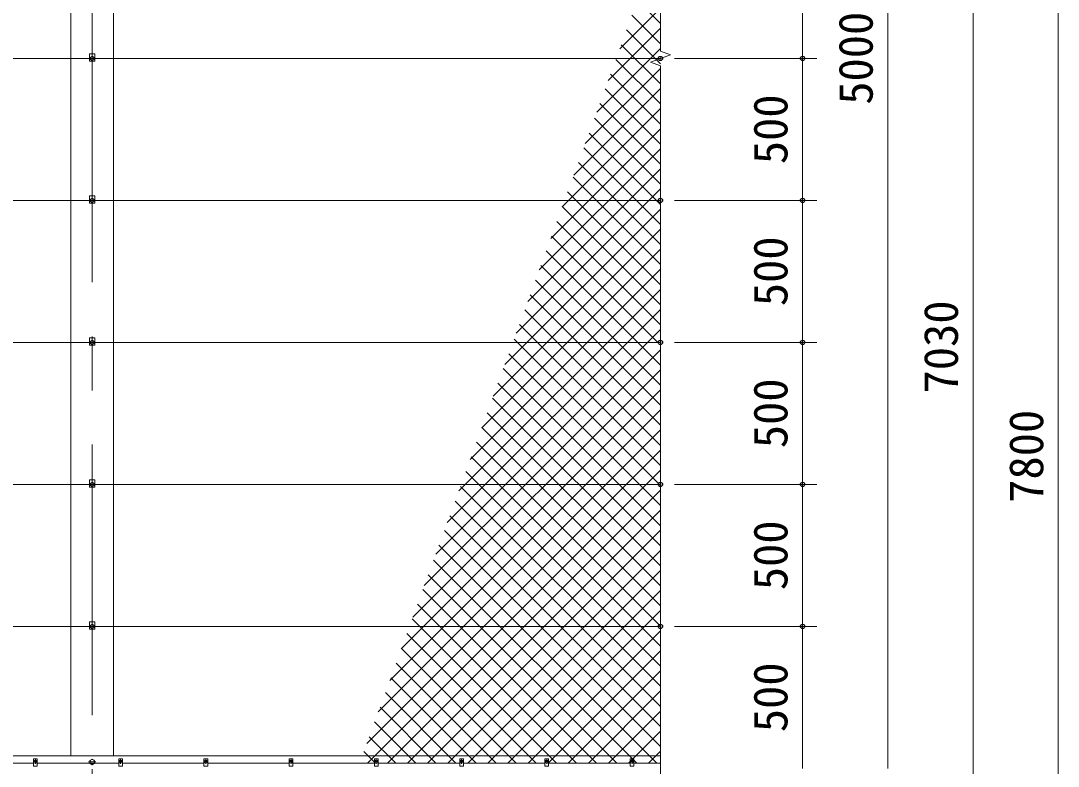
# Model space of a CAD drawing. Units: millimetres at full size. Extents: x -10500 to 10500, y -7425 to 7425.
# Drawn here: x -5398 to -1747, y 293 to 2919 of the extents above; entities that cross this region are included whole.
import ezdxf
from ezdxf.enums import TextEntityAlignment as Align

# ---------------------------------------------------------------- set-up
doc = ezdxf.new("R2010")
doc.units = ezdxf.units.MM
doc.header["$LTSCALE"] = 30
doc.header["$PDMODE"] = 32
doc.header["$PDSIZE"] = 15
doc.linetypes.add('USER1', pattern=[50.8, 31.75, -6.35, 6.35, -6.35])
for name, color, linetype, lineweight in [('0-1_D-STR-DIM', 7, 'Continuous', 13), ('0-2_D-BMK', 2, 'USER1', 13), ('0-3_D-STR3', 3, 'Continuous', 13), ('0-4_D-STR1', 1, 'Continuous', 18), ('0-8_D-STR2', 7, 'Continuous', 13)]:
    doc.layers.add(name, color=color, linetype=linetype, lineweight=lineweight)
doc.layers.add('0-7_Defpoints', color=253, linetype='Continuous')
doc.styles.add('ＭＳ ゴシック', font='')
doc.styles.get('ＭＳ ゴシック').set_extended_font_data('MS Gothic')

msp = doc.modelspace()

# ---------------------------------------------------------------- linework, layer by layer
at = {"layer": '0-1_D-STR-DIM'}
for p, q in [((-3146.86, 2811.36), (-3146.86, 5398.11)), ((-2346.86, 5285.7), (-2346.86, 285.7)), ((-2046.86, 5285.7), (-2046.86, -1744.3)), ((-1746.86, 5285.7), (-1746.86, -2514.3)), ((-2646.86, 2785.7), (-2646.86, 3285.7)), ((-3182.1, 2772.88), (-3111.62, 2798.53)), ((-3111.62, 2798.53), (-3146.86, 2811.36)), ((-3096.86, 2785.7), (-2596.86, 2785.7)), ((-3096.86, 2785.7), (-2596.86, 2785.7)), ((-2646.86, 2285.7), (-2646.86, 2785.7)), ((-3146.86, 2760.05), (-3182.1, 2772.88)), ((-3146.86, -688.64), (-3146.86, 2760.05)), ((-3096.86, 2285.7), (-2596.86, 2285.7)), ((-3096.86, 2285.7), (-2596.86, 2285.7)), ((-2646.86, 1785.7), (-2646.86, 2285.7)), ((-3096.86, 1785.7), (-2596.86, 1785.7)), ((-3096.86, 1785.7), (-2596.86, 1785.7)), ((-2646.86, 1285.7), (-2646.86, 1785.7)), ((-3096.86, 1285.7), (-2596.86, 1285.7)), ((-3096.86, 1285.7), (-2596.86, 1285.7)), ((-2646.86, 785.7), (-2646.86, 1285.7)), ((-3096.86, 785.7), (-2596.86, 785.7)), ((-3096.86, 785.7), (-2596.86, 785.7)), ((-2646.86, 285.7), (-2646.86, 785.7))]:
    msp.add_line(p, q, dxfattribs=at)
at = {"layer": '0-2_D-BMK'}
for p, q in [((-5146.86, -2574.3), (-5146.86, 5345.7)), ((-5156.86, 2785.7), (-5136.86, 2785.7)), ((-5156.86, 2285.7), (-5136.86, 2285.7)), ((-5156.86, 1785.7), (-5136.86, 1785.7)), ((-5156.86, 1285.7), (-5136.86, 1285.7)), ((-5156.86, 785.7), (-5136.86, 785.7)), ((-5354.3, 309.7), (-5339.42, 309.7)), ((-5346.86, 302.26), (-5346.86, 317.14)), ((-5134.11, 308.7), (-5159.61, 308.7)), ((-5054.3, 309.7), (-5039.42, 309.7)), ((-5046.86, 302.26), (-5046.86, 317.14)), ((-4754.3, 309.7), (-4739.42, 309.7)), ((-4746.86, 302.26), (-4746.86, 317.14)), ((-4454.3, 309.7), (-4439.42, 309.7)), ((-4446.86, 302.26), (-4446.86, 317.14)), ((-4154.3, 309.7), (-4139.42, 309.7)), ((-4146.86, 302.26), (-4146.86, 317.14)), ((-3854.3, 309.7), (-3839.42, 309.7)), ((-3846.86, 302.26), (-3846.86, 317.14)), ((-3554.3, 309.7), (-3539.42, 309.7)), ((-3546.86, 302.26), (-3546.86, 317.14)), ((-3254.3, 309.7), (-3239.42, 309.7)), ((-3246.86, 302.26), (-3246.86, 317.14))]:
    msp.add_line(p, q, dxfattribs=at)
at = {"layer": '0-3_D-STR3'}
for p, q in [((-8129.66, 2785.7), (-5156.36, 2785.7)), ((-5137.36, 2801.7), (-5156.36, 2801.7)), ((-5156.36, 2801.7), (-5156.36, 2775.7)), ((-5137.36, 2775.7), (-5156.36, 2775.7)), ((-5153.36, 2789.46), (-5146.86, 2793.21)), ((-5153.36, 2781.95), (-5153.36, 2789.46)), ((-5146.86, 2778.2), (-5153.36, 2781.95)), ((-5146.86, 2793.21), (-5140.36, 2789.46)), ((-5140.36, 2781.95), (-5146.86, 2778.2)), ((-5140.36, 2789.46), (-5140.36, 2781.95)), ((-5137.36, 2801.7), (-5137.36, 2775.7)), ((-5137.36, 2785.7), (-3146.86, 2785.7)), ((-5137.36, 2301.7), (-5137.36, 2275.7)), ((-8129.66, 2285.7), (-5156.36, 2285.7)), ((-5137.36, 2275.7), (-5156.36, 2275.7)), ((-5153.36, 2289.46), (-5146.86, 2293.21)), ((-5153.36, 2281.95), (-5153.36, 2289.46)), ((-5146.86, 2278.2), (-5153.36, 2281.95)), ((-5146.86, 2293.21), (-5140.36, 2289.46)), ((-5140.36, 2281.95), (-5146.86, 2278.2)), ((-5140.36, 2289.46), (-5140.36, 2281.95)), ((-5137.36, 2285.7), (-3146.86, 2285.7)), ((-5137.36, 1801.7), (-5156.36, 1801.7)), ((-5156.36, 1801.7), (-5156.36, 1775.7)), ((-5153.36, 1789.46), (-5146.86, 1793.21)), ((-5146.86, 1793.21), (-5140.36, 1789.46)), ((-5140.36, 1789.46), (-5140.36, 1781.95)), ((-5137.36, 1801.7), (-5137.36, 1775.7)), ((-8129.66, 1785.7), (-5156.36, 1785.7)), ((-5137.36, 1775.7), (-5156.36, 1775.7)), ((-5140.36, 1781.95), (-5146.86, 1778.2)), ((-5137.36, 1785.7), (-3146.86, 1785.7)), ((-8129.66, 1285.7), (-5156.36, 1285.7)), ((-5156.36, 1301.7), (-5156.36, 1275.7)), ((-5137.36, 1301.7), (-5156.36, 1301.7)), ((-5153.36, 1289.46), (-5146.86, 1293.21)), ((-5153.36, 1281.95), (-5153.36, 1289.46)), ((-5146.86, 1278.2), (-5153.36, 1281.95)), ((-5146.86, 1293.21), (-5140.36, 1289.46)), ((-5140.36, 1281.95), (-5146.86, 1278.2)), ((-5140.36, 1289.46), (-5140.36, 1281.95)), ((-5137.36, 1301.7), (-5137.36, 1275.7)), ((-5137.36, 1285.7), (-3146.86, 1285.7)), ((-5137.36, 1275.7), (-5156.36, 1275.7)), ((-8129.66, 785.7), (-5156.36, 785.7)), ((-5137.36, 801.7), (-5156.36, 801.7)), ((-5156.36, 801.7), (-5156.36, 775.7)), ((-5137.36, 775.7), (-5156.36, 775.7)), ((-5153.36, 789.46), (-5146.86, 793.21)), ((-5153.36, 781.95), (-5153.36, 789.46)), ((-5146.86, 778.2), (-5153.36, 781.95)), ((-5146.86, 793.21), (-5140.36, 789.46)), ((-5140.36, 781.95), (-5146.86, 778.2)), ((-5140.36, 789.46), (-5140.36, 781.95)), ((-5137.36, 801.7), (-5137.36, 775.7)), ((-5137.36, 785.7), (-3146.86, 785.7)), ((-5640.36, 304.7), (-5353.36, 304.7)), ((-5353.36, 293.7), (-5353.36, 319.7)), ((-5340.36, 319.7), (-5353.36, 319.7)), ((-5340.36, 293.7), (-5353.36, 293.7)), ((-5340.36, 293.7), (-5340.36, 319.7)), ((-5340.36, 304.7), (-5053.36, 304.7)), ((-5155.36, 313.61), (-5146.86, 318.52)), ((-5155.36, 303.8), (-5155.36, 313.61)), ((-5146.86, 298.89), (-5155.36, 303.8)), ((-5146.86, 318.52), (-5138.36, 313.61)), ((-5138.36, 303.8), (-5146.86, 298.89)), ((-5138.36, 313.61), (-5138.36, 303.8)), ((-5053.36, 293.7), (-5053.36, 319.7)), ((-5040.36, 319.7), (-5053.36, 319.7)), ((-5040.36, 293.7), (-5053.36, 293.7)), ((-5040.36, 293.7), (-5040.36, 319.7)), ((-5040.36, 304.7), (-4753.36, 304.7)), ((-4753.36, 293.7), (-4753.36, 319.7)), ((-4740.36, 319.7), (-4753.36, 319.7)), ((-4740.36, 293.7), (-4753.36, 293.7)), ((-4740.36, 293.7), (-4740.36, 319.7)), ((-4740.36, 304.7), (-4453.36, 304.7)), ((-4453.36, 293.7), (-4453.36, 319.7)), ((-4440.36, 319.7), (-4453.36, 319.7)), ((-4440.36, 293.7), (-4453.36, 293.7)), ((-4440.36, 293.7), (-4440.36, 319.7)), ((-4440.36, 304.7), (-4153.36, 304.7)), ((-4153.36, 293.7), (-4153.36, 319.7)), ((-4140.36, 319.7), (-4153.36, 319.7)), ((-4140.36, 293.7), (-4153.36, 293.7)), ((-4140.36, 293.7), (-4140.36, 319.7)), ((-4140.36, 304.7), (-3853.36, 304.7)), ((-3853.36, 293.7), (-3853.36, 319.7)), ((-3840.36, 319.7), (-3853.36, 319.7)), ((-3840.36, 293.7), (-3853.36, 293.7)), ((-3840.36, 293.7), (-3840.36, 319.7)), ((-3840.36, 304.7), (-3553.36, 304.7)), ((-3553.36, 293.7), (-3553.36, 319.7)), ((-3540.36, 319.7), (-3553.36, 319.7)), ((-3540.36, 293.7), (-3553.36, 293.7)), ((-3540.36, 293.7), (-3540.36, 319.7)), ((-3540.36, 304.7), (-3253.36, 304.7)), ((-3253.36, 293.7), (-3253.36, 319.7)), ((-3240.36, 319.7), (-3253.36, 319.7)), ((-3240.36, 293.7), (-3253.36, 293.7)), ((-3240.36, 293.7), (-3240.36, 319.7)), ((-3146.86, 304.7), (-3240.36, 304.7))]:
    msp.add_line(p, q, dxfattribs=at)
for points in [[(-5137.36, 2301.7), (-5156.36, 2301.7), (-5156.36, 2275.7)], [(-5146.86, 1778.2), (-5153.36, 1781.95), (-5153.36, 1789.46)]]:
    msp.add_lwpolyline(points, dxfattribs=at)
for centre, radius in [((-5146.86, 2785.7), 6.25), ((-5146.86, 2285.7), 6.25), ((-5146.86, 1785.7), 6.25), ((-5146.86, 1285.7), 6.25), ((-5146.86, 785.7), 6.25), ((-5346.86, 309.7), 5.25), ((-5146.86, 308.7), 8.25), ((-5046.86, 309.7), 5.25), ((-4746.86, 309.7), 5.25), ((-4446.86, 309.7), 5.25), ((-4146.86, 309.7), 5.25), ((-3846.86, 309.7), 5.25), ((-3546.86, 309.7), 5.25), ((-3246.86, 309.7), 5.25)]:
    msp.add_circle(centre, radius, dxfattribs=at)
at = {"layer": '0-4_D-STR1'}
for p, q in [((-5221.86, 5240.7), (-5221.86, 330.7)), ((-5071.86, 330.7), (-5071.86, 5240.7)), ((-8221.86, 330.7), (-3146.86, 330.7))]:
    msp.add_line(p, q, dxfattribs=at)
at = {"layer": '0-7_Defpoints'}
for p in [(-3146.86, 2785.7), (-2646.86, 2785.7), (-3146.86, 2285.7), (-2646.86, 2285.7), (-3146.86, 1785.7), (-2646.86, 1785.7), (-3146.86, 1285.7), (-2646.86, 1285.7), (-3146.86, 785.7), (-2646.86, 785.7)]:
    msp.add_point(p, dxfattribs=at)
at = {"layer": '0-8_D-STR2'}
for p, q in [((-3290.17, 2819.35), (-3146.86, 2962.67)), ((-3146.86, 2908.38), (-3228.17, 2989.7)), ((-3146.86, 2837.67), (-3247.04, 2937.85)), ((-3330.64, 2708.17), (-3146.86, 2891.96)), ((-3146.86, 2766.96), (-3265.91, 2886.01)), ((-3371.1, 2597), (-3146.86, 2821.24)), ((-3146.86, 2696.25), (-3284.78, 2834.17)), ((-3146.86, 2625.54), (-3303.65, 2782.33)), ((-3411.57, 2485.82), (-3146.86, 2750.53)), ((-3146.86, 2554.83), (-3322.52, 2730.49)), ((-3452.03, 2374.65), (-3146.86, 2679.82)), ((-3146.86, 2484.12), (-3341.39, 2678.65)), ((-3492.5, 2263.47), (-3146.86, 2609.11)), ((-3146.86, 2413.41), (-3360.25, 2626.8)), ((-3146.86, 2342.7), (-3379.12, 2574.96)), ((-3532.96, 2152.3), (-3146.86, 2538.4)), ((-3146.86, 2271.99), (-3397.99, 2523.12)), ((-3573.42, 2041.12), (-3146.86, 2467.69)), ((-3146.86, 2201.27), (-3416.86, 2471.28)), ((-3146.86, 2130.56), (-3435.73, 2419.44)), ((-3613.89, 1929.95), (-3146.86, 2396.98)), ((-3146.86, 2059.85), (-3454.6, 2367.59)), ((-3654.35, 1818.77), (-3146.86, 2326.27)), ((-3146.86, 1989.14), (-3473.47, 2315.75)), ((-3146.86, 1918.43), (-3492.34, 2263.91)), ((-3694.82, 1707.6), (-3146.86, 2255.56)), ((-3146.86, 1847.72), (-3511.21, 2212.07)), ((-3735.28, 1596.42), (-3146.86, 2184.85)), ((-3153.23, 1783.38), (-3530.07, 2160.23)), ((-3775.75, 1485.25), (-3146.86, 2114.14)), ((-3146.86, 1706.3), (-3548.94, 2108.39)), ((-3146.86, 1635.59), (-3567.81, 2056.54)), ((-3816.21, 1374.07), (-3146.86, 2043.43)), ((-3856.68, 1262.9), (-3146.86, 1972.72)), ((-3146.86, 1564.88), (-3586.68, 2004.7)), ((-3146.86, 1494.17), (-3605.55, 1952.86)), ((-3897.14, 1151.72), (-3146.86, 1902.01)), ((-3146.86, 1423.46), (-3624.42, 1901.02)), ((-3937.6, 1040.55), (-3146.86, 1831.3)), ((-3146.86, 1352.75), (-3643.29, 1849.18)), ((-3146.86, 1282.04), (-3662.16, 1797.33)), ((-3978.07, 929.37), (-3147.25, 1760.19)), ((-3146.86, 1211.32), (-3681.03, 1745.49)), ((-4018.53, 818.2), (-3146.86, 1689.87)), ((-3146.86, 1140.61), (-3699.89, 1693.65)), ((-4059, 707.02), (-3146.86, 1619.16)), ((-3146.86, 1069.9), (-3718.76, 1641.81)), ((-3146.86, 999.19), (-3737.63, 1589.97)), ((-4099.46, 595.85), (-3146.86, 1548.45)), ((-3146.86, 928.48), (-3756.5, 1538.13)), ((-4139.93, 484.67), (-3146.86, 1477.74)), ((-3146.86, 857.77), (-3775.37, 1486.28)), ((-3146.86, 787.06), (-3794.24, 1434.44)), ((-4180.39, 373.5), (-3146.86, 1407.03)), ((-3146.86, 716.35), (-3813.11, 1382.6)), ((-4178.47, 304.7), (-3146.86, 1336.32)), ((-3146.86, 645.64), (-3831.98, 1330.76)), ((-3146.86, 574.93), (-3850.85, 1278.92)), ((-4107.76, 304.7), (-3146.86, 1265.61)), ((-3146.86, 504.22), (-3869.71, 1227.07)), ((-4037.05, 304.7), (-3146.86, 1194.9)), ((-3146.86, 433.51), (-3888.58, 1175.23)), ((-3966.34, 304.7), (-3146.86, 1124.19)), ((-3146.86, 362.8), (-3907.45, 1123.39)), ((-3159.48, 304.7), (-3926.32, 1071.55)), ((-3895.63, 304.7), (-3146.86, 1053.48)), ((-3230.19, 304.7), (-3945.19, 1019.71)), ((-3300.9, 304.7), (-3964.06, 967.87)), ((-3824.92, 304.7), (-3146.86, 982.77)), ((-3371.61, 304.7), (-3982.93, 916.02)), ((-3754.21, 304.7), (-3146.86, 912.06)), ((-3442.32, 304.7), (-4001.8, 864.18)), ((-3683.5, 304.7), (-3146.86, 841.35)), ((-3513.03, 304.7), (-4020.67, 812.34)), ((-3612.79, 304.7), (-3146.86, 770.63)), ((-3583.74, 304.7), (-4039.53, 760.5)), ((-3654.45, 304.7), (-4058.4, 708.66)), ((-3542.08, 304.7), (-3146.86, 699.92)), ((-3725.16, 304.7), (-4077.27, 656.82)), ((-3471.37, 304.7), (-3146.86, 629.21)), ((-3795.87, 304.7), (-4096.14, 604.97)), ((-3866.58, 304.7), (-4115.01, 553.13)), ((-3400.66, 304.7), (-3146.86, 558.5)), ((-3937.29, 304.7), (-4133.88, 501.29)), ((-3329.95, 304.7), (-3146.86, 487.79)), ((-4008, 304.7), (-4152.75, 449.45)), ((-3259.23, 304.7), (-3146.86, 417.08)), ((-4078.71, 304.7), (-4171.62, 397.61)), ((-4149.43, 304.7), (-4190.48, 345.76)), ((-3188.52, 304.7), (-3146.86, 346.37))]:
    msp.add_line(p, q, dxfattribs=at)

# ---------------------------------------------------------------- texts
at = {"layer": '0-1_D-STR-DIM', "style": 'ＭＳ ゴシック'}
for s, p in [('5000', (-2363.73, 2622.85)), ('500', (-2663.73, 2413.49)), ('500', (-2663.73, 1913.49)), ('7030', (-2063.73, 1606.28)), ('500', (-2663.73, 1413.49)), ('7800', (-1763.73, 1221.28)), ('500', (-2663.73, 913.49)), ('500', (-2663.73, 413.49))]:
    msp.add_text(s, height=120.3, rotation=90, dxfattribs=at).set_placement(p, align=Align.BOTTOM_LEFT)

doc.saveas('drawing.dxf')
